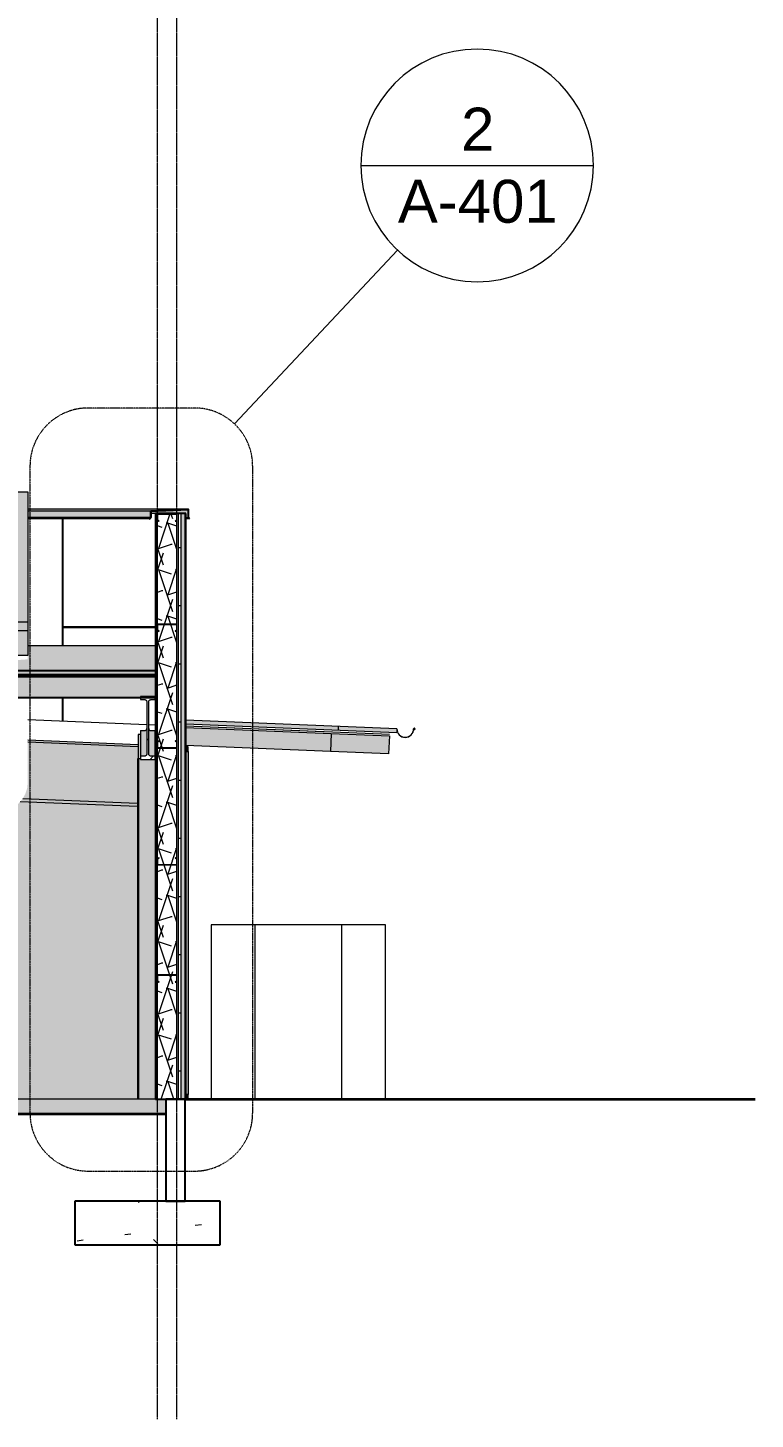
# Model space of a CAD drawing. Header units: inches. Extents: x -55396 to -733, y -290 to 853.
# Drawn here: x -18918 to -18618, y -132 to 442 of the extents above; entities that cross this region are included whole.
import ezdxf

# ---------------------------------------------------------------- set-up
doc = ezdxf.new("R2010")
doc.units = ezdxf.units.IN
doc.header["$MEASUREMENT"] = 0
doc.linetypes.add('Dash Dot 3_16_', pattern=[0.3125, 0.1875, -0.0625, 0, -0.0625])
doc.linetypes.add('Grid Line 1_2_', pattern=[0.875, 0.5, -0.125, 0.125, -0.125])
for name, color, linetype, lineweight in [('A-ANNO-SYMB', 150, 'Continuous', 9), ('A-CLNG', 13, 'Continuous', 9), ('A-CLNG-PATT', 13, 'Continuous', 25), ('A-GLAZ-CWMG', 51, 'Continuous', 9), ('A-ROOF', 132, 'Continuous', 9), ('A-ROOF-OTLN', 132, 'Continuous', 9), ('A-WALL', 113, 'Continuous', 9), ('A-WALL-PATT', 111, 'Continuous', 25), ('C-BLDG-PADS', 91, 'Continuous', 9), ('C-TOPO', 7, 'Continuous', 9), ('E-ELEC-EQPM', 71, 'Continuous', 9), ('I-WALL', 2, 'Continuous', 9), ('L-SITE-WALL', 31, 'Continuous', 9), ('M-EQPM', 50, 'Continuous', 9), ('S-BEAM', 12, 'Continuous', 9), ('S-COLS', 52, 'Continuous', 9), ('S-FNDN', 32, 'Continuous', 9), ('S-GRID', 1, 'Continuous', 9)]:
    doc.layers.add(name, color=color, linetype=linetype, lineweight=lineweight)
doc.styles.add('Arial_1', font='arial.ttf', dxfattribs={"height": 17.703593})
pattern_1 = [(50, (22032.004, 107.706), (55.0854, -4.81984), [5.76, -63.36]), (355, (22032.004, 107.706), (-10.65569, 57.76853), [4.608, -50.688]), (100.451, (22036.594, 107.305), (44.42947, 52.94866), [4.895, -53.848]), (46.184, (22032.004, 123.066), (81.96444, -12.71212), [8.64, -95.04]), (96.636, (22038.834, 122.01), (71.7815, 74.81238), [7.343, -80.772]), (351.184, (22032, 123.07), (71.78195, 74.81243), [6.912, -76.032]), (21, (22039.684, 119.226), (45.84207, -30.92146), [5.76, -63.36]), (326, (22039.684, 119.226), (18.687064, 55.69148), [4.608, -50.688]), (71.451, (22043.504, 116.65), (64.52891, 24.77011), [4.895, -53.848]), (37.5, (22032.004, 107.706), (0.933895, 25.566816), [2.534, -47.539, 2.534, -48.922, -50.88]), (37.5, (22032.004, 107.706), (0.933895, 25.566816), [-101.53, 2.534, -48.346]), (7.5, (22032.004, 107.706), (20.20404, 30.291303), [2.534, -26.803, 2.534, -46.387, -19.392]), (7.5, (22032.004, 107.706), (20.20404, 30.291303), [-78.259, 2.534, -16.858]), (327.5, (22014.877, 107.706), (40.9977845, -1.732403), [2.534, -16.666, 2.534, -57.37, -79.488]), (327.5, (22014.877, 107.706), (40.9977845, -1.732403), [-79.104, 2.534, -76.954]), (317.5, (22007.197, 107.706), (44.788883, 7.68784), [2.534, -22.426, 2.534, -37.248, -56.448]), (317.5, (22007.197, 107.706), (44.788883, 7.68784), [-64.742, 2.534, -53.914])]
pattern_2 = [(161.57, (22032.964, 108.666), (-7.6802237, -0.0009796), [0, -54.643, 6.067, 0]), (18.43, (22031.044, 108.666), (-7.6802237, 0.0009796), [0, -54.643, 6.067, 0]), (108.43, (22032.964, 108.666), (3.83829529, -19.20136532), [18.211, -42.499]), (71.57, (22031.044, 108.666), (3.83829529, 19.20136532), [18.211, -42.499])]
pattern_3 = [(45, (22032.004, 107.706), (-19.007, 19.007), []), (45, (22032.004, 136.506), (-19.007, 19.007), [])]

# ---------------------------------------------------------------- blocks, each defined once
blk = doc.blocks.new('Struct_Sports Complex_2015_rvt-2-Section 7')
at = {"layer": 'S-FNDN'}
h = blk.add_hatch(dxfattribs=at)
h.set_pattern_fill('FP_12', color=256, style=0, pattern_type=2)
h.set_pattern_definition(pattern_1)
h.paths.add_polyline_path([(22753.18, -60), (22813.18, -60), (22813.18, -42), (22753.18, -42)], flags=0)
at = {"layer": 'L-SITE-WALL', "color": 130, "lineweight": 25}
for p, q in [((22790.8, 0), (22790.8, -42)), ((22798.8, 0), (22790.8, 0)), ((22798.8, -42), (22798.8, 0)), ((22790.8, -42), (22798.8, -42))]:
    blk.add_line(p, q, dxfattribs=at)
at = {"layer": 'S-FNDN', "color": 130, "lineweight": 25}
for p, q in [((22813.18, -42), (22753.18, -42)), ((22753.18, -42), (22753.18, -60)), ((22813.18, -60), (22813.18, -42)), ((22753.18, -60), (22813.18, -60))]:
    blk.add_line(p, q, dxfattribs=at)
blk = doc.blocks.new('Girt_C - 8_D-1182438-Section 7')
at = {"layer": 'S-BEAM', "lineweight": 15}
for p, q in [((22787.3, 51.12), (22787.3, 48.75)), ((22787.3, 48.75), (22787.88, 48.27)), ((22787.41, 48.8), (22787.41, 51.12)), ((22787.95, 48.35), (22787.41, 48.8)), ((22795.12, 51.3), (22787.49, 51.3)), ((22787.49, 51.2), (22795.12, 51.2)), ((22787.88, 48.27), (22787.95, 48.35)), ((22795.19, 48.8), (22794.66, 48.35)), ((22794.66, 48.35), (22794.73, 48.27)), ((22794.73, 48.27), (22795.3, 48.75)), ((22795.19, 51.12), (22795.19, 48.8)), ((22795.3, 48.75), (22795.3, 51.12))]:
    blk.add_line(p, q, dxfattribs=at)
for centre, radius, start, end in [((22787.49, 51.12), 0.188, 90, 180), ((22787.49, 51.12), 0.0782, 90, 177.87728), ((22795.12, 51.12), 0.188, 0, 90), ((22795.12, 51.12), 0.0782, 3.04236, 90)]:
    blk.add_arc(centre, radius, start, end, dxfattribs=at)
blk = doc.blocks.new('Girt_C - 8_D-1099926-Section 7')
at = {"layer": 'S-BEAM'}
h = blk.add_hatch(dxfattribs=at)
h.set_pattern_fill('FP_11', color=256, style=0, pattern_type=2)
h.set_pattern_definition(pattern_3)
h.paths.add_polyline_path([(22795.12, 96.7), (22795.12, 96.8), (22787.49, 96.8), (22787.49, 96.7), (22791.91, 96.7)], flags=0)
h.paths.add_polyline_path([(22787.41, 96.88), (22787.41, 99.2), (22787.95, 99.65), (22787.88, 99.73), (22787.3, 99.25), (22787.3, 96.88)], flags=0)
h.paths.add_polyline_path([(22795.19, 96.88), (22795.3, 96.88), (22795.3, 99.25), (22794.73, 99.73), (22794.66, 99.65), (22795.19, 99.2)], flags=0)
at = {"layer": 'S-BEAM', "lineweight": 15}
for p, q in [((22787.88, 99.73), (22787.3, 99.25)), ((22787.3, 99.25), (22787.3, 96.88)), ((22787.41, 99.2), (22787.95, 99.65)), ((22787.41, 96.88), (22787.41, 99.2)), ((22787.95, 99.65), (22787.88, 99.73)), ((22794.73, 99.73), (22794.66, 99.65)), ((22794.66, 99.65), (22795.19, 99.2)), ((22795.3, 99.25), (22794.73, 99.73)), ((22795.19, 99.2), (22795.19, 96.88)), ((22795.3, 96.88), (22795.3, 99.25)), ((22795.12, 96.8), (22787.49, 96.8)), ((22787.49, 96.7), (22795.12, 96.7))]:
    blk.add_line(p, q, dxfattribs=at)
for centre, radius, start, end in [((22787.49, 96.88), 0.188, 180, 270), ((22787.49, 96.88), 0.0782, 183.04236, 270), ((22795.12, 96.88), 0.0782, 270, 357.87728), ((22795.12, 96.88), 0.188, 270, 0)]:
    blk.add_arc(centre, radius, start, end, dxfattribs=at)
blk = doc.blocks.new('W-Wide Flange - 8_ WIDE-1169466-Section 7')
at = {"layer": 'S-BEAM'}
h = blk.add_hatch(dxfattribs=at)
h.set_pattern_fill('FP_11', color=256, style=0, pattern_type=2)
h.set_pattern_definition(pattern_3)
h.paths.add_polyline_path([(22786.3, 140.24), (22786.3, 141.6), (22784.37, 141.62), (22784.01, 141.8), (22783.77, 142.11), (22783.68, 142.49), (22783.7, 164.21), (22783.87, 164.57), (22784.18, 164.81), (22784.57, 164.9), (22786.3, 164.9), (22786.3, 166.26), (22780.3, 166.26), (22780.3, 164.9), (22782.24, 164.88), (22782.59, 164.71), (22782.84, 164.4), (22782.93, 164.01), (22782.91, 142.29), (22782.73, 141.94), (22782.42, 141.69), (22782.04, 141.6), (22780.3, 141.6), (22780.3, 140.24), (22782.23, 140.24)], flags=0)
for points in [[(22782.04, 141.6), (22782.04, 152.14), (22780.3, 152.14), (22780.3, 141.6)], [(22782.04, 141.6), (22782.48, 141.73), (22782.73, 141.94), (22782.91, 142.29), (22782.93, 142.49), (22782.9, 152.8), (22782.67, 152.4), (22782.23, 152.17), (22782.04, 152.14), (22782.04, 141.62)], [(22784.57, 141.6), (22784.57, 152.14), (22784.12, 152.26), (22783.8, 152.59), (22783.68, 152.75), (22783.71, 142.27), (22783.94, 141.87), (22784.18, 141.69), (22784.37, 141.62)], [(22784.57, 141.6), (22786.3, 141.62), (22786.3, 152.14), (22784.57, 152.14), (22784.57, 141.62)]]:
    blk.add_hatch(color=256, dxfattribs=at).paths.add_polyline_path(points, flags=0)
at = {"layer": 'S-BEAM', "lineweight": 15}
for p, q in [((22786.3, 166.26), (22780.3, 166.26)), ((22780.3, 166.26), (22780.3, 164.9)), ((22780.3, 164.9), (22782.04, 164.9)), ((22782.93, 164.01), (22782.93, 142.49)), ((22783.68, 142.49), (22783.68, 164.01)), ((22784.57, 164.9), (22786.3, 164.9)), ((22786.3, 164.9), (22786.3, 166.26)), ((22782.04, 141.6), (22780.3, 141.6)), ((22780.3, 141.6), (22780.3, 140.24)), ((22780.3, 140.24), (22786.3, 140.24)), ((22786.3, 141.6), (22784.57, 141.6)), ((22786.3, 140.24), (22786.3, 141.6))]:
    blk.add_line(p, q, dxfattribs=at)
at = {"layer": 'S-BEAM'}
for p, q in [((22780.3, 152.14), (22782.04, 152.14)), ((22780.3, 152.14), (22780.3, 141.6)), ((22784.57, 152.14), (22786.3, 152.14)), ((22786.3, 141.6), (22786.3, 152.14))]:
    blk.add_line(p, q, dxfattribs=at)
at = {"layer": 'S-BEAM', "lineweight": 15, "flags": 128}
for points in [[(22782.04, 164.9), (22782.24, 164.88), (22782.42, 164.81), (22782.59, 164.71), (22782.73, 164.57), (22782.84, 164.4), (22782.91, 164.21), (22782.93, 164.01)], [(22783.68, 164.01), (22783.7, 164.21), (22783.77, 164.4), (22783.87, 164.57), (22784.01, 164.71), (22784.18, 164.81), (22784.37, 164.88), (22784.57, 164.9)], [(22782.93, 142.49), (22782.91, 142.29), (22782.84, 142.11), (22782.73, 141.94), (22782.59, 141.8), (22782.42, 141.69), (22782.24, 141.62), (22782.04, 141.6)], [(22784.57, 141.6), (22784.37, 141.62), (22784.18, 141.69), (22784.01, 141.8), (22783.87, 141.94), (22783.77, 142.11), (22783.7, 142.29), (22783.68, 142.49)]]:
    blk.add_lwpolyline(points, dxfattribs=at)
at = {"layer": 'S-BEAM'}
for centre, major_axis, start_param, end_param in [((22782.04, 153.03), (-0.89, 0), 1.570796, 3.141593), ((22784.57, 153.03), (0.89, 0), 3.141593, 4.712389)]:
    blk.add_ellipse(centre, major_axis=major_axis, ratio=0.999133, start_param=start_param, end_param=end_param, dxfattribs=at)
blk = doc.blocks.new('Girt_C - 8_D-943834-Section 7')
at = {"layer": 'S-BEAM', "lineweight": 15}
for p, q in [((22787.3, 241.37), (22787.3, 239)), ((22787.41, 239.05), (22787.41, 241.37)), ((22795.12, 241.55), (22787.49, 241.55)), ((22787.49, 241.45), (22795.12, 241.45)), ((22795.19, 241.37), (22795.19, 239.05)), ((22795.3, 239), (22795.3, 241.37)), ((22787.3, 239), (22787.88, 238.52)), ((22787.95, 238.6), (22787.41, 239.05)), ((22787.88, 238.52), (22787.95, 238.6)), ((22795.19, 239.05), (22794.66, 238.6)), ((22794.66, 238.6), (22794.73, 238.52)), ((22794.73, 238.52), (22795.3, 239))]:
    blk.add_line(p, q, dxfattribs=at)
for centre, radius, start, end in [((22787.49, 241.37), 0.188, 90, 180), ((22787.49, 241.37), 0.0782, 90, 176.95764), ((22795.12, 241.37), 0.188, 0, 90), ((22795.12, 241.37), 0.0782, 2.12272, 90)]:
    blk.add_arc(centre, radius, start, end, dxfattribs=at)
blk = doc.blocks.new('Carrier_48TC_Standard_Efficiency_Gas_Heat_Electric_Cooling_Packaged_Rooftop_Unit_3_to_15_nominal_tons - 15 ton 48TC__16-873539-Section 7')
at = {"layer": 'M-EQPM'}
h = blk.add_hatch(color=256, dxfattribs=at)
h.paths.add_polyline_path([(22559.12, 193.33), (22622.49, 193.33), (22622.49, 250.7), (22559.12, 250.7), (22559.12, 193.61)], flags=0)
h.paths.add_polyline_path([(22618.12, 199.45), (22606.24, 199.45), (22606.24, 245.58), (22618.12, 245.58), (22618.12, 232.67)], flags=0)
h.paths.add_polyline_path([(22569.19, 199.45), (22565.74, 199.45), (22565.74, 214.08), (22597.49, 214.08), (22597.49, 199.45), (22574.04, 199.45)], flags=0)
h.paths.add_polyline_path([(22600.48, 199.7), (22600.16, 199.94), (22600.09, 200.2), (22600.48, 200.71), (22600.82, 200.66), (22601.07, 200.46), (22601.14, 200.2), (22600.88, 199.75)], flags=0)
for points in [[(22618.12, 199.45), (22618.12, 245.58), (22606.24, 245.58), (22606.24, 199.45), (22607.93, 199.45)], [(22565.74, 199.45), (22597.49, 199.45), (22597.49, 214.08), (22565.74, 214.08)], [(22598.24, 183.08), (22622.49, 183.08), (22622.49, 197.08), (22559.12, 197.08), (22559.12, 183.08), (22588.56, 183.08)], [(22600.48, 199.7), (22600.88, 199.75), (22601.14, 200.2), (22601.07, 200.46), (22600.75, 200.71), (22600.35, 200.66), (22600.09, 200.2), (22600.16, 199.94)]]:
    blk.add_hatch(color=256, dxfattribs=at).paths.add_polyline_path(points, flags=0)
for p, q in [((22559.12, 250.7), (22622.49, 250.7)), ((22559.12, 193.33), (22559.12, 250.7)), ((22622.49, 250.7), (22622.49, 193.33)), ((22618.12, 245.58), (22606.24, 245.58)), ((22606.24, 245.58), (22606.24, 199.45)), ((22618.12, 199.45), (22618.12, 245.58)), ((22597.49, 214.08), (22565.74, 214.08)), ((22565.74, 214.08), (22565.74, 199.45)), ((22597.49, 199.45), (22597.49, 214.08)), ((22559.12, 197.08), (22622.49, 197.08)), ((22559.12, 183.08), (22559.12, 197.08)), ((22565.74, 199.45), (22597.49, 199.45)), ((22606.24, 199.45), (22618.12, 199.45)), ((22622.49, 197.08), (22622.49, 183.08)), ((22622.49, 193.33), (22559.12, 193.33)), ((22622.49, 183.08), (22559.12, 183.08))]:
    blk.add_line(p, q, dxfattribs=at)
for start, end in [(0, 180), (180, 0)]:
    blk.add_arc((22600.62, 200.2), 0.523, start, end, dxfattribs=at)
blk = doc.blocks.new('Transformer-Dry-Type-Siemens - 6x6x6-1004770-Section 7')
at = {"layer": 'E-ELEC-EQPM'}
for p, q in [((22809.46, 72), (22809.46, 0)), ((22827.46, 72), (22809.46, 72)), ((22827.46, 72), (22809.46, 72)), ((22809.46, 72), (22809.46, 0)), ((22881.46, 72), (22863.46, 72)), ((22881.46, 72), (22863.46, 72)), ((22881.46, 0), (22881.46, 72)), ((22881.46, 0), (22881.46, 72))]:
    blk.add_line(p, q, dxfattribs=at)
blk = doc.blocks.new('Transformer-Dry-Type-Siemens - 6x3x6-1005805-Section 7')
at = {"layer": 'E-ELEC-EQPM'}
for p, q in [((22827.46, 72), (22827.46, 0)), ((22863.46, 72), (22827.46, 72)), ((22863.46, 72), (22827.46, 72)), ((22827.46, 72), (22827.46, 0)), ((22863.46, 0), (22863.46, 72)), ((22863.46, 0), (22863.46, 72))]:
    blk.add_line(p, q, dxfattribs=at)
blk = doc.blocks.new('Girt_C - 8_D-1170013-Section 7')
at = {"layer": 'S-BEAM'}
h = blk.add_hatch(dxfattribs=at)
h.set_pattern_fill('FP_11', color=256, style=0, pattern_type=2)
h.set_pattern_definition(pattern_3)
h.paths.add_polyline_path([(22787.49, 144.95), (22795.12, 144.95), (22795.12, 145.05), (22787.49, 145.05)], flags=0)
h.paths.add_polyline_path([(22795.19, 145.13), (22795.3, 145.13), (22795.3, 147.5), (22794.73, 147.98), (22794.66, 147.9), (22795.19, 147.45)], flags=0)
h.paths.add_polyline_path([(22787.41, 145.13), (22787.41, 147.45), (22787.95, 147.9), (22787.88, 147.98), (22787.3, 147.5), (22787.3, 145.13)], flags=0)
at = {"layer": 'S-BEAM', "lineweight": 15}
for p, q in [((22787.88, 147.98), (22787.3, 147.5)), ((22787.3, 147.5), (22787.3, 145.13)), ((22787.41, 147.45), (22787.95, 147.9)), ((22787.41, 145.13), (22787.41, 147.45)), ((22795.12, 145.05), (22787.49, 145.05)), ((22787.49, 144.95), (22795.12, 144.95)), ((22787.95, 147.9), (22787.88, 147.98)), ((22794.73, 147.98), (22794.66, 147.9)), ((22794.66, 147.9), (22795.19, 147.45)), ((22795.3, 147.5), (22794.73, 147.98)), ((22795.19, 147.45), (22795.19, 145.13)), ((22795.3, 145.13), (22795.3, 147.5))]:
    blk.add_line(p, q, dxfattribs=at)
for centre, radius, start, end in [((22787.49, 145.13), 0.188, 180, 270), ((22787.49, 145.13), 0.0782, 182.12272, 270), ((22795.12, 145.13), 0.188, 270, 0), ((22795.12, 145.13), 0.0782, 270, 356.95764)]:
    blk.add_arc(centre, radius, start, end, dxfattribs=at)
blk = doc.blocks.new('Girt_C - 8_D-V261-Section 7')
at = {"layer": 'S-BEAM', "lineweight": 15}
for p, q in [((22787.3, 195.87), (22787.3, 193.5)), ((22787.41, 193.55), (22787.41, 195.87)), ((22795.12, 196.05), (22787.49, 196.05)), ((22787.49, 195.95), (22795.12, 195.95)), ((22795.19, 195.87), (22795.19, 193.55)), ((22795.3, 193.5), (22795.3, 195.87)), ((22787.3, 193.5), (22787.88, 193.02)), ((22787.95, 193.1), (22787.41, 193.55)), ((22787.88, 193.02), (22787.95, 193.1)), ((22795.19, 193.55), (22794.66, 193.1)), ((22794.66, 193.1), (22794.73, 193.02)), ((22794.73, 193.02), (22795.3, 193.5))]:
    blk.add_line(p, q, dxfattribs=at)
for centre, radius, start, end in [((22787.49, 195.87), 0.188, 90, 180), ((22787.49, 195.87), 0.0782, 90, 176.95764), ((22795.12, 195.87), 0.188, 0, 90), ((22795.12, 195.87), 0.0782, 2.12272, 90)]:
    blk.add_arc(centre, radius, start, end, dxfattribs=at)
blk = doc.blocks.new('W-Wide Flange - 8_ WIDE-1150911-Section 7')
at = {"layer": 'S-BEAM'}
h = blk.add_hatch(color=256, dxfattribs=at)
h.paths.add_polyline_path([(22779.3, 145.43), (22779.3, 146.29), (22733.77, 148.19), (22733.81, 147.33), (22776.14, 145.56)], flags=0)
h.paths.add_polyline_path([(22709.77, 148.33), (22709.77, 149.19), (22701.16, 149.55), (22701.16, 148.69), (22704.76, 148.54)], flags=0)
h.paths.add_polyline_path([(22677.16, 149.69), (22677.16, 150.55), (22627.25, 152.63), (22627.3, 151.76), (22677.14, 149.69)], flags=0)
h.paths.add_polyline_path([(22599.25, 152.93), (22599.25, 153.79), (22593.05, 154.05), (22593.05, 153.19), (22598.24, 152.97)], flags=0)
h.paths.add_polyline_path([(22565.05, 154.36), (22565.05, 155.22), (22543.43, 156.12), (22543.43, 155.26), (22564.55, 154.38)], flags=0)
h.paths.add_polyline_path([(22542.68, 155.29), (22542.68, 156.15), (22512.87, 157.39), (22512.87, 156.53), (22540.14, 155.4)], flags=0)
h.paths.add_polyline_path([(22496.87, 157.2), (22496.87, 158.06), (22493.22, 158.16), (22493.23, 157.35), (22496.57, 157.21)], flags=0)
h.paths.add_polyline_path([(22477.22, 158.02), (22477.2, 158.88), (22473.36, 159.04), (22473.36, 158.18), (22477.2, 158.02)], flags=0)
h.paths.add_polyline_path([(22457.36, 158.84), (22457.36, 159.71), (22453.72, 159.86), (22453.72, 159)], flags=0)
h.paths.add_polyline_path([(22437.72, 159.66), (22437.72, 160.52), (22370.3, 163.33), (22370.3, 162.47), (22437.61, 159.67)], flags=0)
h = blk.add_hatch(color=256, dxfattribs=at)
h.paths.add_polyline_path([(22779.05, 120.78), (22779.05, 122.14), (22731.74, 124.11), (22730.74, 122.79), (22762.86, 121.45)], flags=0)
h.paths.add_polyline_path([(22712.25, 123.56), (22711.65, 124.4), (22711.34, 124.96), (22700.96, 125.33), (22700.9, 124.95), (22700.69, 124.04), (22712.09, 123.57)], flags=0)
h.paths.add_polyline_path([(22677.39, 125.02), (22677.36, 125.3), (22677.26, 126.38), (22627.25, 128.47), (22627.3, 127.1), (22677.39, 125.02)], flags=0)
h.paths.add_polyline_path([(22599.25, 128.27), (22599.25, 129.63), (22549.05, 131.72), (22549.05, 130.36), (22598.24, 128.31)], flags=0)
h.paths.add_polyline_path([(22537.05, 130.86), (22537.05, 132.22), (22510.13, 133.31), (22509.41, 132.7), (22508.34, 132.06), (22530.46, 131.14)], flags=0)
for p, q in [((22437.72, 159.66), (22370.3, 162.47)), ((22457.36, 158.84), (22453.72, 159)), ((22477.2, 158.02), (22473.36, 158.18)), ((22496.87, 157.2), (22493.22, 157.35)), ((22542.68, 155.29), (22512.86, 156.53)), ((22565.05, 154.36), (22543.43, 155.26)), ((22599.25, 152.93), (22593.04, 153.19)), ((22677.16, 149.69), (22627.3, 151.76)), ((22709.77, 148.33), (22701.16, 148.69)), ((22779.3, 145.43), (22733.81, 147.33)), ((22537.05, 130.86), (22508.29, 132.06)), ((22510.17, 133.34), (22537.05, 132.22)), ((22549.05, 131.72), (22599.25, 129.63)), ((22599.26, 128.27), (22549.05, 130.36)), ((22627.3, 128.46), (22677.26, 126.38)), ((22677.39, 125.02), (22627.3, 127.1)), ((22712.25, 123.56), (22700.63, 124.05)), ((22700.96, 125.39), (22711.34, 124.96)), ((22779.05, 120.78), (22730.66, 122.8)), ((22731.74, 124.11), (22779.05, 122.14))]:
    blk.add_line(p, q, dxfattribs=at)
blk = doc.blocks.new('Dimension Lumber - 5_5 x 7_5 Glulam-1166127-Section 7')
at = {"layer": 'S-BEAM'}
blk.add_hatch(color=256, dxfattribs=at).paths.add_polyline_path([(22882.71, 142.48), (22883.03, 149.98), (22859.04, 150.98), (22858.72, 143.48), (22879.06, 142.63)], flags=0)
for p, q in [((22859.04, 150.98), (22883.03, 149.98)), ((22883.03, 149.98), (22882.71, 142.48)), ((22882.71, 142.48), (22858.72, 143.48))]:
    blk.add_line(p, q, dxfattribs=at)
blk = doc.blocks.new('Dimension Lumber - 5_5 x 7_5 Glulam-1170176-Section 7')
at = {"layer": 'S-BEAM'}
blk.add_hatch(color=256, dxfattribs=at).paths.add_polyline_path([(22858.72, 143.48), (22859.04, 150.98), (22799.05, 153.48), (22799.05, 145.97), (22801.6, 145.86)], flags=0)
for p, q in [((22799.05, 153.48), (22859.04, 150.98)), ((22859.04, 150.98), (22858.72, 143.48)), ((22858.72, 143.48), (22799.05, 145.97))]:
    blk.add_line(p, q, dxfattribs=at)
blk = doc.blocks.new('Rectangular Mullion - Exterior 2_ x 4_5_-1171450-Section 7')
at = {"layer": 'A-GLAZ-CWMG'}
blk.add_hatch(color=256, dxfattribs=at).paths.add_polyline_path([(22799.93, 143.5), (22799.93, 145.5), (22799.05, 145.5), (22799.05, 143.5)], flags=0)
for p, q in [((22799.93, 145.5), (22799.05, 145.5)), ((22799.93, 143.5), (22799.93, 145.5)), ((22799.05, 143.5), (22799.93, 143.5))]:
    blk.add_line(p, q, dxfattribs=at)
blk = doc.blocks.new('Rectangular Mullion - Exterior 2_ x 4_5_-1171451-Section 7')
at = {"layer": 'A-GLAZ-CWMG'}
blk.add_hatch(color=256, dxfattribs=at).paths.add_polyline_path([(22799.93, 0), (22799.93, 2), (22799.05, 2), (22799.05, 0)], flags=0)
for p, q in [((22799.93, 2), (22799.05, 2)), ((22799.93, 0), (22799.93, 2))]:
    blk.add_line(p, q, dxfattribs=at)
blk = doc.blocks.new('Rectangular Mullion - Exterior 2_ x 4_5_-1142379-Section 7')
at = {"layer": 'A-GLAZ-CWMG'}
blk.add_hatch(color=256, dxfattribs=at).paths.add_polyline_path([(22799.93, 2), (22799.93, 97), (22799.05, 97), (22799.05, 2)], flags=0)
for p, q in [((22799.93, 97), (22799.93, 2)), ((22799.93, 2), (22799.05, 2))]:
    blk.add_line(p, q, dxfattribs=at)
blk = doc.blocks.new('Rectangular Mullion - Exterior 2_ x 4_5_-1142380-Section 7')
at = {"layer": 'A-GLAZ-CWMG'}
blk.add_hatch(color=256, dxfattribs=at).paths.add_polyline_path([(22799.93, 97), (22799.93, 143.5), (22799.05, 143.5), (22799.05, 97)], flags=0)
for p, q in [((22799.05, 143.5), (22799.93, 143.5)), ((22799.93, 143.5), (22799.93, 97))]:
    blk.add_line(p, q, dxfattribs=at)
blk = doc.blocks.new('Section - Callout Head-19020-Section 7')
at = {"layer": 'A-ANNO-SYMB'}
blk.add_line((22871.23, 385.36), (22967.23, 385.36), dxfattribs=at)
for start, end in [(0, 180), (180, 360)]:
    blk.add_arc((22919.23, 385.36), 48, start, end, dxfattribs=at)

msp = doc.modelspace()

# ---------------------------------------------------------------- hatches: boundary and pattern name
at = {"layer": 'A-CLNG-PATT', "lineweight": 5}
h = msp.add_hatch(color=256, dxfattribs=at)
h.paths.add_polyline_path([(-19392.23, 174.27), (-19226.08, 174.27), (-19226.08, 175.27), (-19299.55, 175.27), (-19299.57, 174.67), (-19300.63, 174.62), (-19303.45, 174.68), (-19303.45, 175.27), (-20238.31, 175.27), (-20238.31, 174.27), (-19469.69, 174.27)], flags=0)
h.paths.add_polyline_path([(-18865, 174.27), (-18865, 175.27), (-19166.58, 175.27), (-19166.58, 174.27), (-18888.69, 174.27)], flags=0)
h.paths.add_polyline_path([(-20747.91, 174.27), (-20243.06, 174.27), (-20243.06, 175.27), (-20751.25, 175.27), (-20751.25, 174.27)], flags=0)
at = {"layer": 'A-CLNG-PATT', "lineweight": 9}
h = msp.add_hatch(dxfattribs=at)
h.set_pattern_fill('FP_15', color=256, style=0, pattern_type=2)
h.set_pattern_definition(pattern_2)
h.paths.add_polyline_path([(-20751.25, 165.76), (-18865, 165.76), (-18865, 174.27), (-19166.58, 174.27), (-19166.58, 172.83), (-19226.08, 172.83), (-19226.08, 174.27), (-20751.25, 174.27), (-20751.25, 174.08)], flags=0)
at = {"layer": 'A-ROOF', "lineweight": 5}
h = msp.add_hatch(color=256, dxfattribs=at)
h.paths.add_polyline_path([(-20762.5, 176.77), (-19226.08, 176.77), (-19226.08, 187.14), (-19278.75, 187.14), (-19278.75, 186.83), (-19281, 186.83), (-19281, 186.58), (-19299.55, 186.58), (-19299.57, 177.18), (-19300.63, 177.12), (-19303.45, 177.18), (-19303.45, 184.6), (-19303.82, 184.28), (-19303.89, 184.37), (-19303.89, 186.58), (-19310.6, 186.58), (-19310.67, 184.28), (-19311.25, 184.77), (-19311.25, 177.77), (-19313.25, 177.77), (-19313.25, 186.58), (-20529.75, 186.59), (-20529.75, 187.14), (-20762.5, 187.14)], flags=0)
h.paths.add_polyline_path([(-18865, 176.77), (-18865, 187.14), (-18917.69, 187.07), (-18917.69, 183.08), (-18917.78, 183.08), (-18917.78, 181.65), (-18918.01, 181.55), (-18919.8, 181.37), (-18924.06, 181.21), (-18929.78, 181.15), (-18936.69, 181.24), (-18940.86, 181.46), (-18941.78, 181.65), (-18941.78, 183.08), (-18950.39, 183.08), (-18950.39, 181.11), (-18950.62, 181.02), (-18952.41, 180.84), (-18956.47, 180.68), (-18962.39, 180.61), (-18969.06, 180.7), (-18973.48, 180.92), (-18974.39, 181.11), (-18974.39, 183.08), (-18981.06, 183.08), (-18981.06, 187.14), (-19029.06, 187.14), (-19029.06, 185.01), (-19024.3, 185.01), (-19024.3, 181.36), (-19024.51, 181.26), (-19026.18, 181.07), (-19029.3, 180.91), (-19035.87, 180.79), (-19043.62, 180.82), (-19049.03, 180.99), (-19051.51, 181.17), (-19052.3, 181.36), (-19052.3, 183.08), (-19058.5, 182.99), (-19058.55, 181.16), (-19058.79, 181.08), (-19060.53, 180.9), (-19065.01, 180.7), (-19072.67, 180.61), (-19080.77, 180.73), (-19084.76, 180.92), (-19086.43, 181.16), (-19086.5, 181.2), (-19086.5, 183.08), (-19092.44, 183.08), (-19092.44, 187.14), (-19136.87, 187.14), (-19136.87, 181.89), (-19166.58, 181.89), (-19166.58, 176.77), (-18888.69, 176.77)], flags=0)
at = {"layer": 'A-ROOF'}
h = msp.add_hatch(color=256, dxfattribs=at)
h.paths.add_polyline_path([(-18865, 175.27), (-18865, 176.77), (-19166.58, 176.77), (-19166.58, 175.27), (-18888.69, 175.27)], flags=0)
h.paths.add_polyline_path([(-20762.5, 175.27), (-19226.08, 175.27), (-19226.08, 176.77), (-20762.5, 176.77)], flags=0)
at = {"layer": 'A-ROOF', "lineweight": 5}
for points in [[(-18789.5, 152.35), (-18789.5, 153.85), (-18852.5, 156.48), (-18852.5, 154.98), (-18842.29, 154.55)], [(-18765.5, 151.35), (-18765.5, 152.85), (-18789.5, 153.85), (-18789.5, 152.35), (-18772.49, 151.64)]]:
    msp.add_hatch(color=256, dxfattribs=at).paths.add_polyline_path(points, flags=0)
at = {"layer": 'A-ROOF-OTLN'}
msp.add_hatch(color=256, dxfattribs=at).paths.add_polyline_path([(-18762, 149.35), (-18761.09, 149.47), (-18760.25, 149.82), (-18759.52, 150.38), (-18758.97, 151.1), (-18758.62, 151.95), (-18758.68, 151.96), (-18759.02, 151.13), (-18759.57, 150.42), (-18760.28, 149.88), (-18761.11, 149.53), (-18762, 149.42), (-18762.89, 149.53), (-18763.72, 149.88), (-18764.43, 150.42), (-18764.97, 151.13), (-18765.32, 151.96), (-18765.38, 151.95), (-18765.03, 151.1), (-18764.47, 150.38), (-18763.75, 149.82), (-18762.9, 149.47)], flags=0)
at = {"layer": 'A-WALL', "lineweight": 5}
h = msp.add_hatch(color=256, dxfattribs=at)
h.paths.add_polyline_path([(-18888.69, 242.69), (-18866.94, 242.69), (-18851.56, 243.5), (-18917.69, 243.5), (-18917.69, 242.69)], flags=0)
h.paths.add_polyline_path([(-19092.44, 242.69), (-19092.44, 243.5), (-19204.87, 243.5), (-19204.87, 242.69)], flags=0)
h.paths.add_polyline_path([(-19029.06, 242.69), (-18981.06, 242.69), (-18981.06, 243.5), (-19029.06, 243.5)], flags=0)
h = msp.add_hatch(color=256, dxfattribs=at)
h.paths.add_polyline_path([(-18917.69, 240), (-18867, 240), (-18867, 242.69), (-18917.69, 242.69)], flags=0)
h.paths.add_polyline_path([(-19029.06, 240), (-18981.06, 240), (-18981.06, 242.69), (-19029.06, 242.69)], flags=0)
h.paths.add_polyline_path([(-19092.44, 240), (-19092.44, 242.69), (-19204.87, 242.69), (-19204.87, 240)], flags=0)
at = {"layer": 'A-WALL'}
msp.add_hatch(color=256, dxfattribs=at).paths.add_polyline_path([(-18851.04, 239.46), (-18851, 239.5), (-18851.5, 240), (-18851.5, 243.5), (-18867, 242.69), (-18867, 240), (-18866.94, 239.97), (-18866.94, 242.63), (-18851.56, 243.43), (-18851.56, 239.97)], flags=0)
at = {"layer": 'A-WALL', "lineweight": 5}
for points in [[(-18851.56, 239.97), (-18851.56, 243.43), (-18866.94, 242.63), (-18866.94, 241.75), (-18852.5, 241.75), (-18852.5, 239.97)], [(-18851.04, 239.46), (-18851.56, 239.97), (-18852.5, 239.97), (-18852.5, 239.46), (-18851.5, 239.46)]]:
    msp.add_hatch(color=256, dxfattribs=at).paths.add_polyline_path(points, flags=0)
h = msp.add_hatch(color=256, dxfattribs=at)
h.paths.add_polyline_path([(-19204.87, 239.5), (-19092.44, 239.5), (-19092.44, 240), (-19204.87, 240)], flags=0)
h.paths.add_polyline_path([(-19029.06, 239.5), (-18981.06, 239.5), (-18981.06, 240), (-19029.06, 240)], flags=0)
h.paths.add_polyline_path([(-18917.69, 239.5), (-18867.45, 239.54), (-18867, 240), (-18917.69, 240)], flags=0)
h = msp.add_hatch(color=256, dxfattribs=at)
h.paths.add_polyline_path([(-18867.45, 239.46), (-18867.5, 239.5), (-18867.5, 239.46)], flags=0)
h.paths.add_polyline_path([(-19092.44, 239.46), (-19092.44, 239.5), (-19204.87, 239.46)], flags=0)
at = {"layer": 'A-WALL-PATT', "lineweight": 9}
h = msp.add_hatch(dxfattribs=at)
h.set_pattern_fill('FP_18', color=256, style=0, pattern_type=2)
h.set_pattern_definition([(0, (22446.93, 146.5), (-193, 193), [48, -145]), (90, (22446.93, 146.5), (-193, 1e-14), [96.25, -96.75]), (180, (22494.93, 242.75), (-193, 193), [48, -145]), (90, (22494.93, 146.5), (-193, 1e-14), [96.25, -96.75]), (180, (22494.93, 243), (-193, 193), [48, -145]), (90, (22494.93, 243), (-193, 1e-14), [96.25, -96.75]), (0, (22446.93, 339.25), (-193, 193), [48, -145]), (90, (22446.93, 243), (-193, 1e-14), [96.25, -96.75]), (0, (22495.18, 194.5), (-193, 193), [48, -145]), (90, (22495.18, 146.25), (-193, 1e-14), [48.25, -144.75]), (90, (22543.18, 146.25), (-193, 1e-14), [48.25, -144.75]), (0, (22495.18, 291), (-193, 193), [48, -145]), (90, (22495.18, 194.75), (-193, 1e-14), [96.25, -96.75]), (180, (22543.18, 194.75), (-193, 193), [48, -145]), (90, (22543.18, 194.75), (-193, 1e-14), [96.25, -96.75]), (90, (22495.18, 291.25), (-193, 1e-14), [48, -145]), (180, (22543.18, 291.25), (-193, 193), [48, -145]), (90, (22543.18, 291.25), (-193, 1e-14), [48, -145]), (0, (22543.43, 146.5), (-193, 193), [48, -145]), (90, (22543.43, 146.5), (-193, 1e-14), [96.25, -96.75]), (180, (22591.43, 242.75), (-193, 193), [48, -145]), (90, (22591.43, 146.5), (-193, 1e-14), [96.25, -96.75]), (180, (22591.43, 243), (-193, 193), [48, -145]), (90, (22591.43, 243), (-193, 1e-14), [96.25, -96.75]), (180, (22591.43, 339.25), (-193, 193), [48, -145]), (90, (22543.43, 243), (-193, 1e-14), [96.25, -96.75]), (0, (22591.68, 194.5), (-193, 193), [48, -145]), (90, (22591.68, 146.25), (-193, 1e-14), [48.25, -144.75]), (90, (22639.68, 146.25), (-193, 1e-14), [48.25, -144.75]), (0, (22591.68, 291), (-193, 193), [48, -145]), (90, (22591.68, 194.75), (-193, 1e-14), [96.25, -96.75]), (180, (22639.68, 194.75), (-193, 193), [48, -145]), (90, (22639.68, 194.75), (-193, 1e-14), [96.25, -96.75]), (90, (22591.68, 291.25), (-193, 1e-14), [48, -145]), (180, (22639.68, 291.25), (-193, 193), [48, -145]), (90, (22639.68, 291.25), (-193, 1e-14), [48, -145])])
h.paths.add_polyline_path([(-18865, 154.5), (-18865, 165.76), (-18865.25, 165.76), (-18865.25, 164.9), (-18867.18, 164.88), (-18867.54, 164.71), (-18867.78, 164.4), (-18867.87, 164.01), (-18867.85, 154.62), (-18866.31, 154.55)], flags=0)
h.paths.add_polyline_path([(-18868.62, 154.65), (-18868.65, 164.21), (-18868.82, 164.57), (-18869.13, 164.81), (-18869.51, 164.9), (-18871.25, 164.9), (-18871.25, 165.76), (-18917.78, 165.76), (-18917.74, 156.69), (-18868.65, 154.65)], flags=0)
h.paths.add_polyline_path([(-18941.78, 157.7), (-18941.78, 165.76), (-18950.39, 165.76), (-18950.39, 158.05), (-18943.25, 157.76)], flags=0)
h.paths.add_polyline_path([(-18974.39, 159.05), (-18974.39, 165.76), (-19024.3, 165.76), (-19024.26, 161.13), (-18975.74, 159.11)], flags=0)
h.paths.add_polyline_path([(-19052.3, 162.3), (-19052.3, 165.76), (-19058.5, 165.76), (-19058.5, 162.56), (-19053.02, 162.33)], flags=0)
h.paths.add_polyline_path([(-19086.5, 163.73), (-19086.5, 165.76), (-19105.5, 165.76), (-19105.5, 164.9), (-19107.43, 164.88), (-19107.81, 164.68), (-19107.79, 164.61), (-19088.12, 163.79)], flags=0)
h.paths.add_polyline_path([(-19109.17, 164.67), (-19109.38, 164.81), (-19109.76, 164.9), (-19111.5, 164.9), (-19111.5, 165.76), (-19135.37, 165.76), (-19109.21, 164.67)], flags=0)
h.paths.add_polyline_path([(-18917.69, 187.14), (-18865, 187.14), (-18865, 241.75), (-18866.94, 241.75), (-18867, 239.91), (-18867.54, 239.46), (-18917.69, 239.46), (-18917.69, 193.61)], flags=0)
h.paths.add_polyline_path([(-19092.44, 187.14), (-19092.44, 239.46), (-19204.87, 239.46), (-19204.87, 224.33), (-19166.58, 224.33), (-19166.58, 214.73), (-19136.87, 214.73), (-19136.87, 187.14), (-19101.72, 187.14)], flags=0)
h.paths.add_polyline_path([(-19004.89, 187.14), (-18981.06, 187.14), (-18981.06, 239.46), (-19029.06, 239.46), (-19029.06, 187.14)], flags=0)
h = msp.add_hatch(dxfattribs=at)
h.set_pattern_fill('FP_15', color=256, style=0, pattern_type=2)
h.set_pattern_definition(pattern_2)
h.paths.add_polyline_path([(-18856.25, 0), (-18856.25, 241.75), (-18864.25, 241.75), (-18864.25, 0), (-18859.64, 0)], flags=0)
h = msp.add_hatch(dxfattribs=at)
h.set_pattern_fill('FP_14', color=256, style=0, pattern_type=2)
h.set_pattern_definition([(0, (22032.004, 107.706), (0, 24), []), (90, (22032.004, 107.706), (-24, 1e-15), [])])
h.paths.add_polyline_path([(-18854.5, 0), (-18854.5, 241.75), (-18855.5, 241.75), (-18855.5, 0)], flags=0)
at = {"layer": 'C-BLDG-PADS'}
h = msp.add_hatch(dxfattribs=at)
h.set_pattern_fill('FP_12', color=256, style=0, pattern_type=2)
h.set_pattern_definition(pattern_1)
h.paths.add_polyline_path([(-20752, -6), (-18860.75, -6), (-18860.75, 0), (-20752, 0), (-20752, -1.69)], flags=0)
at = {"layer": 'I-WALL'}
h = msp.add_hatch(color=256, dxfattribs=at)
h.paths.add_polyline_path([(-18927.42, 0), (-18872.5, 0), (-18872.5, 140.5), (-18872.25, 140.5), (-18872.25, 146.29), (-18917.78, 148.19), (-18917.84, 130.14), (-18918.03, 128.36), (-18918.86, 125.88), (-18919.91, 123.99), (-18921.52, 122.11), (-18923.11, 120.81), (-18925.19, 119.7), (-18927.44, 119.02), (-18929.78, 118.79), (-18932.12, 119.02), (-18934.7, 119.88), (-18936.44, 120.81), (-18938.47, 122.55), (-18939.9, 124.4), (-18940.9, 126.3), (-18941.57, 128.71), (-18941.78, 131.01), (-18941.78, 149.19), (-18950.39, 149.55), (-18950.39, 127.38), (-18950.65, 124.95), (-18951.47, 122.47), (-18952.69, 120.37), (-18954.14, 118.7), (-18955.73, 117.4), (-18957.8, 116.29), (-18960.05, 115.61), (-18962.39, 115.38), (-18964.74, 115.61), (-18967.32, 116.47), (-18969.06, 117.4), (-18971.08, 119.14), (-18972.52, 120.99), (-18973.51, 122.88), (-18974.2, 125.39), (-18974.39, 127.6), (-18974.39, 150.55), (-19024.3, 152.63), (-19024.31, 124.69), (-19024.54, 122.26), (-19025.46, 119.36), (-19026.4, 117.46), (-19027.96, 115.4), (-19029.95, 113.61), (-19032.43, 112.16), (-19034.47, 111.37), (-19037.01, 110.89), (-19039.59, 110.89), (-19042.29, 111.43), (-19044.89, 112.52), (-19045.61, 112.93), (-19047.32, 114.13), (-19049.07, 115.9), (-19050.61, 118.23), (-19051.57, 120.47), (-19052.1, 122.54), (-19052.3, 125.75), (-19052.3, 153.79), (-19058.5, 154.05), (-19058.55, 144.79), (-19058.74, 142.8), (-19059.65, 139.9), (-19060.59, 138.01), (-19062.15, 135.95), (-19064.15, 134.16), (-19066.63, 132.7), (-19068.67, 131.91), (-19071.21, 131.44), (-19075.86, 131.51), (-19078.74, 131.92), (-19081.58, 132.95), (-19082.39, 133.36), (-19084.35, 134.65), (-19085.85, 135.95), (-19087.52, 137.9), (-19089.05, 140.66), (-19089.24, 141.12), (-19089.8, 143.23), (-19089.99, 145.47), (-19089.65, 148.06), (-19089.49, 148.87), (-19088.46, 151.3), (-19087.2, 153.29), (-19086.5, 154.38), (-19086.5, 155.22), (-19108.12, 156.12), (-19108.09, 152.78), (-19107.83, 152.36), (-19107.43, 152.15), (-19106.56, 152.12), (-19105.5, 152.12), (-19105.5, 149.96), (-19102.5, 149.96), (-19102.5, 0)], flags=0)
h.paths.add_polyline_path([(-19237.29, 98.25), (-19114.5, 98.25), (-19114.5, 149.96), (-19111.5, 149.96), (-19111.5, 152.12), (-19109.53, 152.15), (-19109.13, 152.38), (-19108.9, 152.78), (-19108.87, 153.01), (-19108.87, 156.15), (-19138.69, 157.39), (-19138.69, 139.29), (-19138.92, 137.37), (-19139.6, 135.57), (-19140.97, 133.74), (-19142.42, 132.56), (-19143.85, 131.81), (-19145.72, 131.34), (-19281.25, 131.29), (-19281.25, 98.25)], flags=0)
h.paths.add_polyline_path([(-19158.33, 147.29), (-19154.69, 147.29), (-19154.69, 158.06), (-19158.33, 158.16), (-19158.33, 147.43)], flags=0)
h.paths.add_polyline_path([(-19217.92, 147.29), (-19213.83, 147.29), (-19213.83, 160.52), (-19281.25, 163.33), (-19281.25, 147.29), (-19219.12, 147.29)], flags=0)
h.paths.add_polyline_path([(-19197.83, 147.29), (-19194.19, 147.29), (-19194.19, 159.71), (-19197.83, 159.86), (-19197.83, 147.43)], flags=0)
h.paths.add_polyline_path([(-19177.36, 147.29), (-19174.33, 147.29), (-19174.35, 158.88), (-19178.19, 159.04), (-19178.19, 147.29), (-19178.06, 147.29)], flags=0)
at = {"layer": 'L-SITE-WALL', "lineweight": 5}
for points in [[(-18864.25, 0), (-18864.25, 241.75), (-18865, 241.75), (-18865, 0)], [(-18855.5, 0), (-18855.5, 241.75), (-18856.25, 241.75), (-18856.25, 0)], [(-18852.87, 0), (-18852.87, 241.75), (-18854.5, 241.75), (-18854.5, 0)]]:
    msp.add_hatch(color=256, dxfattribs=at).paths.add_polyline_path(points, flags=0)
at = {"layer": 'L-SITE-WALL'}
msp.add_hatch(color=256, dxfattribs=at).paths.add_polyline_path([(-18852.5, 0), (-18852.5, 241.75), (-18852.87, 241.75), (-18852.87, 0)], flags=0)
at = {"layer": 'S-COLS', "lineweight": 5}
h = msp.add_hatch(color=256, dxfattribs=at)
h.paths.add_polyline_path([(-18872.25, 140.5), (-18871.25, 140.5), (-18871.25, 150.5), (-18872.25, 150.5)], flags=0)
h.paths.add_polyline_path([(-18865.03, 140.5), (-18865, 140.5), (-18865, 150.5), (-18865.25, 150.5), (-18865.2, 140.5)], flags=0)
for points in [[(-18872.06, 0), (-18872.06, 140.5), (-18872.5, 140.5), (-18872.5, 0)], [(-18871.55, 0), (-18871.37, 0), (-18871.37, 140.5), (-18872.06, 140.5), (-18872.02, 0), (-18871.72, 0)], [(-18869.32, 0), (-18865.37, 0), (-18865.37, 140.24), (-18871.25, 140.24), (-18871.25, 140.5), (-18871.37, 140.5), (-18871.37, 0)], [(-18865.22, 0), (-18865, 0), (-18865.03, 140.5), (-18865.25, 140.5), (-18865.25, 140.24), (-18865.37, 140.24), (-18865.37, 0)]]:
    msp.add_hatch(color=256, dxfattribs=at).paths.add_polyline_path(points, flags=0)

# ---------------------------------------------------------------- linework, layer by layer
at = {"layer": 'A-ANNO-SYMB'}
msp.add_line((-18832.51, 278.74), (-18765.19, 350.38), dxfattribs=at)
at = {"layer": 'A-ANNO-SYMB', "linetype": 'Dash Dot 3_16_'}
for p, q in [((-18848.95, 285.25), (-18892.87, 285.25)), ((-18916.87, 261.25), (-18916.87, -5.63)), ((-18824.95, -5.63), (-18824.95, 261.25)), ((-18892.87, -29.63), (-18848.95, -29.63))]:
    msp.add_line(p, q, dxfattribs=at)
for centre, start, end in [((-18892.87, 261.25), 90, 180), ((-18848.95, 261.25), 0, 90), ((-18892.87, -5.63), 180, 270), ((-18848.95, -5.63), 270, 0)]:
    msp.add_arc(centre, 24, start, end, dxfattribs=at)
at = {"layer": 'A-CLNG', "lineweight": 25}
for p, q in [((-18865, 174.27), (-19166.58, 174.27)), ((-20751.25, 165.76), (-18865, 165.76))]:
    msp.add_line(p, q, dxfattribs=at)
at = {"layer": 'A-CLNG'}
msp.add_line((-18872.25, 146.29), (-18917.74, 148.19), dxfattribs=at)
at = {"layer": 'A-ROOF'}
for p, q in [((-18865, 187.14), (-18917.69, 187.14)), ((-18765.5, 152.85), (-18852.5, 156.48)), ((-18852.5, 154.98), (-18765.5, 151.35)), ((-18789.5, 152.35), (-18789.5, 153.85)), ((-18765.5, 152.85), (-18765.5, 151.35))]:
    msp.add_line(p, q, dxfattribs=at)
at = {"layer": 'A-ROOF', "lineweight": 25}
for p, q in [((-18865, 176.77), (-19166.58, 176.77)), ((-19166.58, 175.27), (-18865, 175.27))]:
    msp.add_line(p, q, dxfattribs=at)
at = {"layer": 'A-ROOF-OTLN'}
for p, q in [((-18765.44, 152.85), (-18765.5, 152.85)), ((-18758.4, 152.66), (-18758.44, 152.61))]:
    msp.add_line(p, q, dxfattribs=at)
for centre, radius, start, end in [((-18762, 152.85), 3.5, 180, 360), ((-18762, 152.85), 3.44, 180, 0), ((-18758.25, 152.85), 0.306, 232.15901, 180), ((-18758.25, 152.85), 0.243, 234.01097, 180)]:
    msp.add_arc(centre, radius, start, end, dxfattribs=at)
at = {"layer": 'A-WALL'}
for p, q in [((-18851.5, 243.5), (-18917.69, 243.5)), ((-18867, 242.69), (-18917.69, 242.69)), ((-18864.25, 0), (-18864.25, 241.75)), ((-18856.25, 0), (-18856.25, 241.75)), ((-18855.5, 0), (-18855.5, 241.75)), ((-18854.5, 0), (-18854.5, 241.75)), ((-18852.87, 0), (-18852.87, 241.75)), ((-18867, 240), (-18917.69, 240)), ((-18867.5, 239.5), (-18917.69, 239.5)), ((-18867.45, 239.46), (-18917.69, 239.46)), ((-18851.56, 239.97), (-18852.5, 239.97)), ((-18851.04, 239.46), (-18852.5, 239.46))]:
    msp.add_line(p, q, dxfattribs=at)
at = {"layer": 'A-WALL', "lineweight": 25}
for p, q in [((-18851.5, 243.5), (-18867, 242.69)), ((-18867, 242.69), (-18867, 240)), ((-18866.94, 242.63), (-18851.56, 243.43)), ((-18866.94, 239.97), (-18866.94, 242.63)), ((-18851.56, 243.43), (-18851.56, 239.97)), ((-18851.5, 240), (-18851.5, 243.5)), ((-18867, 240), (-18867.5, 239.5)), ((-18867.5, 239.5), (-18867.45, 239.46)), ((-18867.45, 239.46), (-18866.94, 239.97)), ((-18851.56, 239.97), (-18851.04, 239.46)), ((-18851, 239.5), (-18851.5, 240)), ((-18851.04, 239.46), (-18851, 239.5))]:
    msp.add_line(p, q, dxfattribs=at)
at = {"layer": 'C-BLDG-PADS'}
for p, q in [((-18865, 0), (-20752, 0)), ((-18860.75, -6), (-18860.75, 0)), ((-20752, -6), (-18860.75, -6))]:
    msp.add_line(p, q, dxfattribs=at)
at = {"layer": 'C-TOPO', "lineweight": 35}
for p, q in [((-18852.5, 0), (-18617.55, 0)), ((-19969.94, -6.01), (-18860.75, -6.01))]:
    msp.add_line(p, q, dxfattribs=at)
at = {"layer": 'C-TOPO'}
for p, q in [((-18617.55, 0), (-18852.5, 0)), ((-18860.75, -6.01), (-19969.94, -6.01))]:
    msp.add_line(p, q, dxfattribs=at)
at = {"layer": 'L-SITE-WALL'}
for p, q in [((-18865, 241.75), (-18866.94, 241.75)), ((-18917.74, 156.69), (-18868.62, 154.65)), ((-18867.87, 154.62), (-18865, 154.5))]:
    msp.add_line(p, q, dxfattribs=at)
at = {"layer": 'L-SITE-WALL', "lineweight": 25}
for p, q in [((-18852.5, 241.75), (-18865, 241.75)), ((-18865, 241.75), (-18865, 0)), ((-18852.5, 0), (-18852.5, 241.75)), ((-18865, 0), (-18852.5, 0))]:
    msp.add_line(p, q, dxfattribs=at)
at = {"layer": 'S-BEAM'}
for p in [(-18792.49, 151.48), (-18768.5, 150.48), (-18792.49, 151.48)]:
    msp.add_line(p, (-18852.5, 153.98), dxfattribs=at)
at = {"layer": 'S-COLS'}
for p, q in [((-18872.25, 150.5), (-18872.25, 140.5)), ((-18871.25, 150.5), (-18872.25, 150.5)), ((-18865, 150.5), (-18865.25, 150.5)), ((-18872.5, 140.5), (-18872.5, 0)), ((-18872.06, 140.5), (-18872.5, 140.5)), ((-18872.06, 140.5), (-18872.06, 0)), ((-18871.37, 140.5), (-18872.06, 140.5)), ((-18871.25, 140.5), (-18871.37, 140.5)), ((-18865.03, 140.5), (-18865.24, 140.5))]:
    msp.add_line(p, q, dxfattribs=at)
at = {"layer": 'S-GRID', "linetype": 'Grid Line 1_2_'}
for p, q in [((-18864.25, -132), (-18864.25, 648.66)), ((-18864.25, -132), (-18864.25, 648.66)), ((-18856.25, -132), (-18856.25, 648.66)), ((-18856.25, -132), (-18856.25, 648.66))]:
    msp.add_line(p, q, dxfattribs=at)

# ---------------------------------------------------------------- block references
at = {"color": 170, "lineweight": 5}
msp.add_blockref('Struct_Sports Complex_2015_rvt-2-Section 7', (-41651.55, 0), dxfattribs=at)
at = {"layer": 'A-ANNO-SYMB'}
msp.add_blockref('Section - Callout Head-19020-Section 7', (-41651.55, 0), dxfattribs=at)
at = {"layer": 'A-GLAZ-CWMG'}
for name in ['Rectangular Mullion - Exterior 2_ x 4_5_-1171450-Section 7', 'Rectangular Mullion - Exterior 2_ x 4_5_-1142380-Section 7', 'Rectangular Mullion - Exterior 2_ x 4_5_-1142379-Section 7', 'Rectangular Mullion - Exterior 2_ x 4_5_-1171451-Section 7']:
    msp.add_blockref(name, (-41651.55, 0), dxfattribs=at)
at = {"layer": 'E-ELEC-EQPM'}
for name in ['Transformer-Dry-Type-Siemens - 6x6x6-1004770-Section 7', 'Transformer-Dry-Type-Siemens - 6x3x6-1005805-Section 7']:
    msp.add_blockref(name, (-41651.55, 0), dxfattribs=at)
at = {"layer": 'M-EQPM'}
msp.add_blockref('Carrier_48TC_Standard_Efficiency_Gas_Heat_Electric_Cooling_Packaged_Rooftop_Unit_3_to_15_nominal_tons - 15 ton 48TC__16-873539-Section 7', (-41540.18, 0), dxfattribs=at)
at = {"layer": 'S-BEAM'}
for name in ['Girt_C - 8_D-943834-Section 7', 'Girt_C - 8_D-V261-Section 7', 'W-Wide Flange - 8_ WIDE-1150911-Section 7', 'W-Wide Flange - 8_ WIDE-1169466-Section 7', 'Dimension Lumber - 5_5 x 7_5 Glulam-1170176-Section 7', 'Dimension Lumber - 5_5 x 7_5 Glulam-1166127-Section 7', 'Girt_C - 8_D-1170013-Section 7', 'Girt_C - 8_D-1099926-Section 7', 'Girt_C - 8_D-1182438-Section 7']:
    msp.add_blockref(name, (-41651.55, 0), dxfattribs=at)

# ---------------------------------------------------------------- texts
at = {"layer": 'A-ANNO-SYMB', "attachment_point": 2, "line_spacing_factor": 0.938532, "style": 'Arial_1'}
for s, insert, char_height, width in [('2', (-18732.04, 409.18), 17.7, 16.416), ('A-401', (-18732.04, 379.41), 17.704, 78.624)]:
    msp.add_mtext(s, dxfattribs=dict(at, insert=insert, char_height=char_height, width=width))

doc.saveas('drawing.dxf')
